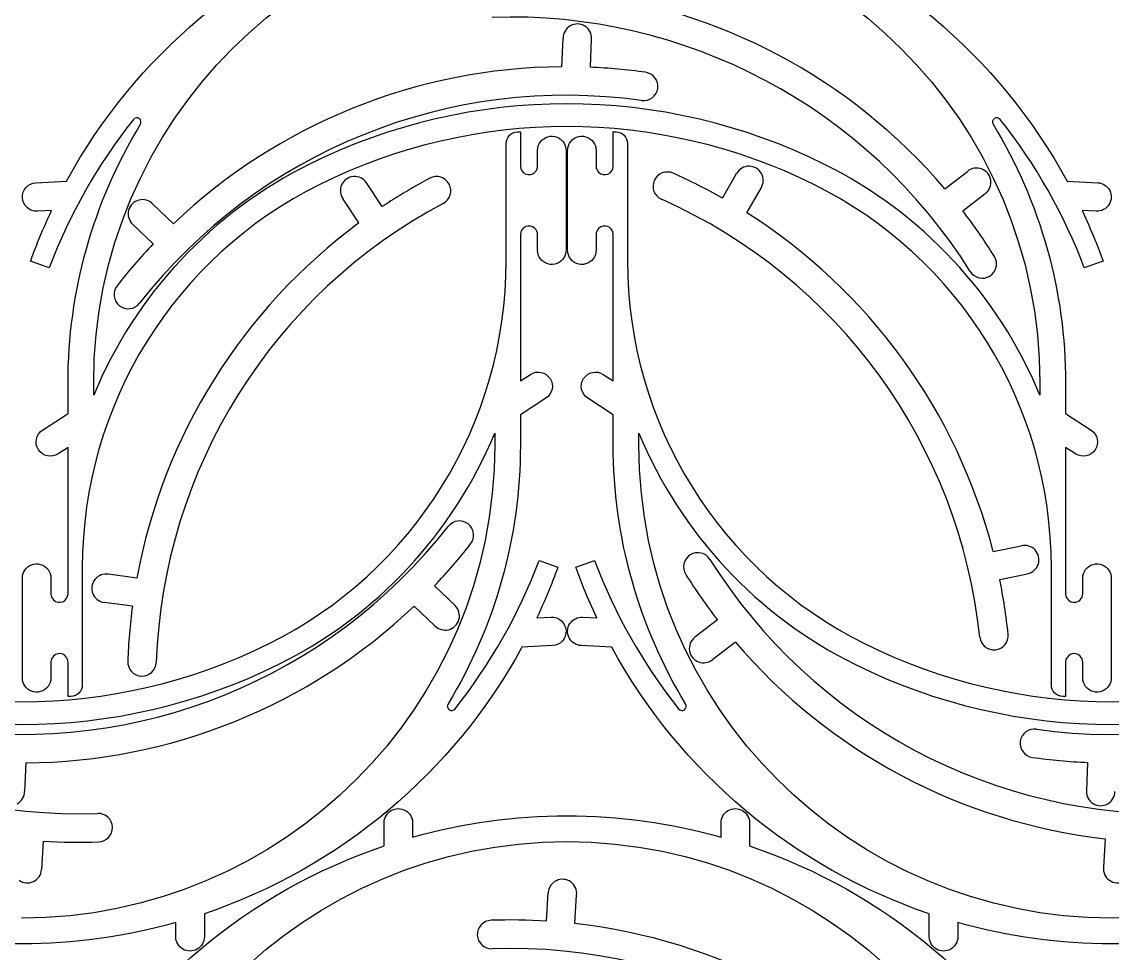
# Model space of a CAD drawing. Extents: x 3 to 3398, y -5 to 2267.
# Drawn here: x 1089 to 1632, y 1263 to 1727 of the extents above; entities that cross this region are included whole.
import ezdxf

# ---------------------------------------------------------------- set-up
doc = ezdxf.new("R2010")
doc.units = 0
doc.layers.add('Capa_1', color=7, linetype='CONTINUOUS')

msp = doc.modelspace()

# ---------------------------------------------------------------- linework, layer by layer
at = {"layer": 'Capa_1', "color": 7}
for points in [[(1357.899846, 1704.342453), (1358.500259, 1718.502954)], [(1372.075369, 1704.096301), (1372.675782, 1718.256802)], [(1335.855705, 1671.920986), (1337.273031, 1671.920986), (1337.273031, 1661.999698)], [(1383.439096, 1654.913084), (1383.439096, 1661.999698), (1383.439096, 1671.920986)], [(1390.52571, 1666.251666), (1390.52571, 1661.999698)], [(1330.186416, 1607.700217), (1330.186416, 1661.999698)], [(1437.799283, 1638.970576), (1444.794028, 1651.29753)], [(1548.316268, 1643.661701), (1559.549779, 1652.303952)], [(1096.323441, 1646.665509), (1111.576234, 1647.471626)], [(1268.577123, 1634.802133), (1260.739534, 1646.611133)], [(1449.951247, 1631.667444), (1456.94599, 1643.994401)], [(1256.9642, 1626.669111), (1249.12661, 1638.478111)], [(1557.239555, 1632.644397), (1568.473066, 1641.286648)], [(1104.148213, 1632.885985), (1097.071476, 1632.512038)], [(1164.72108, 1626.293165), (1154.452468, 1636.062295)], [(1623.631631, 1632.512407), (1616.55491, 1632.886381)], [(1154.695056, 1616.268954), (1144.426447, 1626.038085)], [(1337.273031, 1620.897364), (1337.273031, 1548.092013)], [(1103.000527, 1604.309581), (1093.666551, 1607.67235)], [(1378.49315, 1551.306501), (1378.493348, 1551.306898)], [(1378.493348, 1551.306898), (1383.439096, 1548.092013)], [(1595.627033, 1547.02743), (1595.627033, 1540.94703)], [(1608.382938, 1547.026665), (1608.382938, 1531.829336), (1608.384441, 1531.854848), (1621.053436, 1523.61955)], [(1349.943321, 1539.423666), (1337.274315, 1531.188369), (1337.272815, 1531.21388)], [(1383.439096, 1516.016183), (1383.439096, 1531.213512), (1383.437594, 1531.188), (1370.768598, 1539.423298)], [(1099.649661, 1523.619181), (1112.318668, 1531.854479), (1112.320167, 1531.828967)], [(1396.195002, 1516.015417), (1396.195002, 1522.095817)], [(1112.319952, 1442.145484), (1112.319952, 1514.950835), (1107.374218, 1511.73595)], [(1613.328686, 1511.73595), (1608.382938, 1514.950835)], [(1613.328885, 1511.736347), (1613.328686, 1511.73595)], [(1572.416311, 1463.108745), (1586.301438, 1465.951902)], [(1346.592455, 1458.733266), (1355.926431, 1455.370498)], [(1364.785483, 1455.370129), (1374.119461, 1458.732898)], [(1119.406566, 1455.34263), (1119.406566, 1401.04315)], [(1146.555515, 1449.978281), (1132.505883, 1451.845935)], [(1575.60684, 1449.294746), (1589.491967, 1452.137903)], [(1294.488857, 1446.069401), (1304.757466, 1436.30027)], [(1144.336375, 1435.975375), (1130.286745, 1437.843031)], [(1284.462834, 1436.04519), (1294.731445, 1426.27606)], [(1345.44477, 1430.156863), (1352.521507, 1430.530809)], [(1368.190403, 1430.530441), (1375.267124, 1430.156466)], [(1435.239436, 1429.137357), (1424.005925, 1420.495105)], [(1444.162723, 1418.120053), (1432.929212, 1409.477802)], [(1608.382938, 1408.129764), (1608.382938, 1401.04315), (1608.382938, 1391.121862), (1606.965616, 1391.121862)], [(1113.737278, 1391.121862), (1112.319952, 1391.121862), (1112.319952, 1401.04315)], [(1601.296324, 1396.791181), (1601.296324, 1401.04315)], [(1091.284067, 1357.995902), (1090.683654, 1343.835401)], [(1619.337597, 1358.242054), (1618.737184, 1344.081553)], [(1269.495544, 1316.693563), (1269.495544, 1328.166111)], [(1451.207789, 1328.166111), (1451.207789, 1316.693563)], [(1100.019407, 1319.068707), (1099.136353, 1304.92302)], [(1628.124864, 1320.305648), (1627.241812, 1306.159959)], [(1350.230532, 1279.303954), (1351.113586, 1293.449641)], [(1364.354127, 1278.067013), (1365.237178, 1292.212702)], [(1180.097439, 1282.940192), (1180.097439, 1271.467644)], [(1540.614246, 1271.467644), (1540.614246, 1282.940192)]]:
    msp.add_lwpolyline(points, dxfattribs=at)
for points in [[(1488.225455, 1655.946848)], [(1503.59658, 1407.096)]]:
    msp.add_lwpolyline(points, close=True, dxfattribs=at)
for points in [[(1111.576234, 1647.471626), (1145.696517, 1709.941353), (1202.070428, 1757.287874), (1269.495544, 1780.102655)], [(1125.07586, 1547.02743), (1125.100561, 1676.949081), (1230.429794, 1782.258291), (1360.351447, 1782.258291)], [(1360.351447, 1782.258291), (1490.273099, 1782.258291), (1595.602332, 1676.949081), (1595.627033, 1547.02743)], [(1451.207789, 1780.102655), (1518.632755, 1757.287913), (1575.006565, 1709.941537), (1609.126863, 1647.471994)], [(1548.316268, 1643.661701), (1501.63586, 1698.437164), (1435.868397, 1733.406344), (1364.354127, 1741.476106)], [(1560.94133, 1602.501834), (1509.958578, 1684.091289), (1419.321118, 1732.284082), (1323.171201, 1728.926454)], [(1362.101131, 1724.730013), (1359.858989, 1723.462347), (1358.48054, 1721.078569), (1358.500259, 1718.502954)], [(1369.293276, 1724.605124), (1367.096497, 1725.94987), (1364.343274, 1725.997678), (1362.101131, 1724.730013)], [(1372.675782, 1718.256802), (1372.784911, 1720.83018), (1371.490055, 1723.260379), (1369.293276, 1724.605124)], [(1357.899846, 1704.342453), (1285.933819, 1703.792175), (1216.871363, 1675.889132), (1164.72108, 1626.293165)], [(1399.517875, 1701.592115), (1390.416379, 1702.871243), (1381.258059, 1703.706959), (1372.075369, 1704.096301)], [(1397.545367, 1687.55676), (1302.273137, 1700.946396), (1207.09468, 1662.491804), (1147.862796, 1586.678453)], [(1405.547911, 1693.588379), (1406.092528, 1697.463593), (1403.392981, 1701.046732), (1399.517875, 1701.592115)], [(1488.225455, 1655.946848), (1407.661421, 1695.917799), (1313.041469, 1695.917799), (1232.477435, 1655.946848)], [(1397.545367, 1687.55676), (1401.420689, 1687.012909), (1405.003294, 1689.713164), (1405.547911, 1693.588379)], [(1483.186079, 1645.789689), (1405.796983, 1684.185429), (1314.905898, 1684.185429), (1237.516803, 1645.789689)], [(1144.836484, 1678.144079), (1127.155386, 1655.845132), (1113.042111, 1630.937215), (1103.000527, 1604.309581)], [(1112.320167, 1547.026297), (1112.320175, 1592.409859), (1124.772013, 1636.923523), (1148.319762, 1675.72006)], [(1147.716848, 1678.568399), (1146.795303, 1679.209704), (1145.533946, 1679.023887), (1144.836484, 1678.144079)], [(1148.319762, 1675.72006), (1148.902418, 1676.679762), (1148.638392, 1677.927095), (1147.716848, 1678.568399)], [(1572.986272, 1678.568792), (1572.064722, 1677.927495), (1571.800686, 1676.680164), (1572.383335, 1675.720457)], [(1572.383335, 1675.720457), (1595.931092, 1636.923913), (1608.382933, 1592.410238), (1608.382938, 1547.026665)], [(1575.866633, 1678.144448), (1575.169178, 1679.024262), (1573.907822, 1679.210089), (1572.986272, 1678.568792)], [(1617.702573, 1604.30995), (1607.660994, 1630.937583), (1593.547725, 1655.845499), (1575.866633, 1678.144448)], [(1330.186416, 1666.251666), (1330.186409, 1667.75526), (1330.783704, 1669.197273), (1331.846902, 1670.260478)], [(1331.846902, 1670.260478), (1332.910101, 1671.323682), (1334.352111, 1671.920985), (1335.855705, 1671.920986)], [(1350.985719, 1669.541595), (1354.062259, 1670.387063), (1357.324449, 1669.072328), (1358.954954, 1666.329817)], [(1361.757175, 1666.329817), (1363.38768, 1669.072326), (1366.64987, 1670.387059), (1369.726407, 1669.541592)], [(1383.439096, 1671.920986), (1383.439096, 1671.920986), (1384.856419, 1671.920986), (1384.856419, 1671.920986)], [(1384.856419, 1671.920986), (1386.360013, 1671.920986), (1387.802024, 1671.323683), (1388.865223, 1670.260479)], [(1388.865223, 1670.260479), (1389.928423, 1669.197274), (1390.525718, 1667.755261), (1390.52571, 1666.251666)], [(1330.186416, 1661.999698), (1330.186416, 1661.999698), (1330.186416, 1666.251666), (1330.186416, 1666.251666)], [(1345.776968, 1662.708359), (1345.776988, 1665.898956), (1347.90918, 1668.696128), (1350.985719, 1669.541595)], [(1358.954954, 1666.329817), (1359.606365, 1665.234143), (1359.950188, 1663.983051), (1359.950196, 1662.708359)], [(1360.761931, 1662.708359), (1360.761939, 1663.983051), (1361.105763, 1665.234143), (1361.757175, 1666.329817)], [(1369.726407, 1669.541592), (1372.802945, 1668.696125), (1374.935137, 1665.898955), (1374.935159, 1662.708359)], [(1337.273031, 1661.999698), (1337.273031, 1661.999698), (1337.273031, 1654.913083), (1337.273031, 1654.913083)], [(1345.776968, 1654.913083), (1345.776968, 1654.913083), (1345.776968, 1662.708359), (1345.776968, 1662.708359)], [(1359.950196, 1662.708359), (1359.950196, 1662.708359), (1359.950196, 1613.102088), (1359.950196, 1613.102088)], [(1360.761931, 1613.102088), (1360.761931, 1613.102088), (1360.761931, 1662.708359), (1360.761931, 1662.708359)], [(1374.935159, 1662.708359), (1374.935159, 1662.708359), (1374.935159, 1654.913083), (1374.935159, 1654.913083)], [(1390.52571, 1661.999698), (1390.52571, 1661.999698), (1390.52571, 1607.700217), (1390.52571, 1607.700217)], [(1232.477435, 1655.946848), (1183.944426, 1631.867727), (1145.786485, 1591.01026), (1125.07586, 1540.94703)], [(1337.273031, 1654.913083), (1337.273032, 1653.193324), (1338.30899, 1651.642904), (1339.897841, 1650.98478)], [(1344.531592, 1651.906488), (1345.328991, 1652.703886), (1345.776967, 1653.785391), (1345.776968, 1654.913083)], [(1374.935159, 1654.913083), (1374.935159, 1653.785391), (1375.383133, 1652.703887), (1376.180532, 1651.906488)], [(1380.814286, 1650.984777), (1382.403137, 1651.642901), (1383.439096, 1653.193323), (1383.439096, 1654.913084)], [(1451.02667, 1654.888849), (1448.451064, 1654.912543), (1446.065142, 1653.537748), (1444.794028, 1651.29753)], [(1457.192187, 1651.183475), (1455.962502, 1653.446699), (1453.602276, 1654.865155), (1451.02667, 1654.888849)], [(1595.627033, 1540.94703), (1574.916407, 1591.010261), (1536.758465, 1631.867728), (1488.225455, 1655.946848)], [(1566.634579, 1653.5482), (1564.222269, 1654.450941), (1561.510139, 1653.974631), (1559.549779, 1652.303952)], [(1254.271579, 1649.758846), (1251.703925, 1649.555534), (1249.44842, 1647.975908), (1248.379604, 1645.632447)], [(1260.739534, 1646.611133), (1259.315228, 1648.757184), (1256.839232, 1649.962159), (1254.271579, 1649.758846)], [(1292.2505, 1648.906504), (1284.135384, 1644.591616), (1276.234925, 1639.884598), (1268.577123, 1634.802133)], [(1301.83338, 1645.975712), (1299.996191, 1649.430944), (1295.706096, 1650.743011), (1292.2505, 1648.906504)], [(1339.897841, 1650.98478), (1341.486691, 1650.326657), (1343.315537, 1650.690436), (1344.531592, 1651.906488)], [(1376.180532, 1651.906488), (1377.396587, 1650.690434), (1379.225434, 1650.326654), (1380.814286, 1650.984777)], [(1413.199697, 1651.389225), (1409.624411, 1652.980208), (1405.436292, 1651.372075), (1403.844602, 1647.797104)], [(1437.799283, 1638.970576), (1429.805599, 1643.506481), (1421.596039, 1647.650927), (1413.199697, 1651.389225)], [(1456.94599, 1643.994401), (1458.327626, 1646.168197), (1458.421873, 1648.920251), (1457.192187, 1651.183475)], [(1571.16193, 1647.958421), (1570.780002, 1650.505637), (1569.046888, 1652.645459), (1566.634579, 1653.5482)], [(1089.625909, 1639.21503), (1089.419452, 1643.121379), (1092.417245, 1646.456188), (1096.323441, 1646.665509)], [(1237.516803, 1645.789689), (1165.168494, 1609.894876), (1119.406557, 1536.10596), (1119.406566, 1455.34263)], [(1248.379604, 1645.632447), (1247.310788, 1643.288985), (1247.596749, 1640.550236), (1249.12661, 1638.478111)], [(1298.904483, 1636.392252), (1302.359352, 1638.230125), (1303.67057, 1642.52048), (1301.83338, 1645.975712)], [(1403.844602, 1647.797104), (1402.252912, 1644.222133), (1403.860217, 1640.033695), (1407.434873, 1638.441299)], [(1601.296324, 1455.34263), (1601.296332, 1536.105962), (1555.534391, 1609.894878), (1483.186079, 1645.789689)], [(1568.473066, 1641.286648), (1570.514534, 1642.857186), (1571.543857, 1645.411205), (1571.16193, 1647.958421)], [(1609.126863, 1647.471994), (1609.126863, 1647.471994), (1624.379666, 1646.665906), (1624.379666, 1646.665906)], [(1624.379666, 1646.665906), (1626.907945, 1646.532282), (1629.172884, 1645.059988), (1630.321302, 1642.803623)], [(1097.071476, 1632.512038), (1093.164977, 1632.308445), (1089.832366, 1635.308682), (1089.625909, 1639.21503)], [(1147.536501, 1638.040374), (1145.043016, 1637.394738), (1143.095704, 1635.447777), (1142.449618, 1632.95441)], [(1154.452468, 1636.062295), (1152.677491, 1637.928779), (1150.029985, 1638.686009), (1147.536501, 1638.040374)], [(1565.720344, 1420.580038), (1555.663813, 1516.261522), (1495.325733, 1599.309765), (1407.434873, 1638.441299)], [(1630.321302, 1642.803623), (1631.46972, 1640.547257), (1631.327146, 1637.849615), (1629.947285, 1635.726873)], [(1097.192713, 1616.947509), (1099.347663, 1622.330219), (1101.667254, 1627.645544), (1104.148213, 1632.885985)], [(1142.449618, 1632.95441), (1141.803533, 1630.461042), (1142.560284, 1627.8134), (1144.426447, 1626.038085)], [(1298.904483, 1636.392252), (1213.957399, 1591.225084), (1159.559452, 1504.170171), (1156.201821, 1408.020255)], [(1572.96094, 1610.012558), (1568.09048, 1617.806915), (1562.84382, 1625.359784), (1557.239555, 1632.644397)], [(1616.55491, 1632.886381), (1618.833519, 1628.073319), (1620.976048, 1623.197002), (1622.979946, 1618.263238)], [(1629.947285, 1635.726873), (1628.567424, 1633.604131), (1626.15991, 1632.378783), (1623.631631, 1632.512407)], [(1572.416311, 1463.108745), (1554.472221, 1532.803949), (1510.690297, 1593.064598), (1449.951247, 1631.667444)], [(1256.9642, 1626.669111), (1199.065906, 1583.923357), (1159.594203, 1520.755428), (1146.555515, 1449.978281)], [(1339.89788, 1624.825598), (1338.309037, 1624.167496), (1337.273066, 1622.617108), (1337.273031, 1620.897364)], [(1344.531592, 1623.903874), (1343.315548, 1625.119915), (1341.486723, 1625.4837), (1339.89788, 1624.825598)], [(1345.776968, 1620.897364), (1345.776944, 1622.025027), (1345.328971, 1623.106497), (1344.531592, 1623.903874)], [(1376.180532, 1623.903874), (1375.383154, 1623.106496), (1374.935182, 1622.025026), (1374.935159, 1620.897364)], [(1380.814246, 1624.825601), (1379.225402, 1625.483703), (1377.396576, 1625.119917), (1376.180532, 1623.903874)], [(1383.439096, 1620.897364), (1383.439062, 1622.617109), (1382.40309, 1624.167499), (1380.814246, 1624.825601)], [(1093.666551, 1607.67235), (1094.787731, 1610.784407), (1095.963298, 1613.8766), (1097.192713, 1616.947509)], [(1154.695056, 1616.268954), (1148.360039, 1609.610051), (1142.352629, 1602.646982), (1136.694115, 1595.404424)], [(1345.776968, 1613.102088), (1345.776968, 1613.102088), (1345.776968, 1620.897364), (1345.776968, 1620.897364)], [(1374.935159, 1620.897364), (1374.935159, 1620.897364), (1374.935159, 1613.102088), (1374.935159, 1613.102088)], [(1383.439096, 1548.092013), (1383.439096, 1548.092013), (1383.439096, 1620.897364), (1383.439096, 1620.897364)], [(1622.979946, 1618.263238), (1624.402637, 1614.76047), (1625.755109, 1611.229591), (1627.036551, 1607.672718)], [(1350.985692, 1606.268803), (1347.909146, 1607.114285), (1345.776962, 1609.911481), (1345.776968, 1613.102088)], [(1359.950196, 1613.102088), (1359.950198, 1611.827377), (1359.606375, 1610.576264), (1358.954954, 1609.480573)], [(1361.757175, 1609.480573), (1361.105753, 1610.576264), (1360.761929, 1611.827377), (1360.761931, 1613.102088)], [(1374.935159, 1613.102088), (1374.935163, 1609.911482), (1372.802979, 1607.114289), (1369.726435, 1606.268806)], [(1212.076179, 1417.253159), (1284.424488, 1453.147972), (1330.186426, 1526.936888), (1330.186416, 1607.700217)], [(1358.954954, 1609.480573), (1357.324444, 1606.738054), (1354.062238, 1605.42332), (1350.985692, 1606.268803)], [(1369.726435, 1606.268806), (1366.64989, 1605.423324), (1363.387686, 1606.738056), (1361.757175, 1609.480573)], [(1390.52571, 1607.700217), (1390.525703, 1526.936886), (1436.287644, 1453.147969), (1508.635956, 1417.253159)], [(1570.705754, 1600.24858), (1574.024414, 1602.322319), (1575.034023, 1606.693489), (1572.96094, 1610.012558)], [(1627.036551, 1607.672718), (1627.036551, 1607.672718), (1617.702573, 1604.30995), (1617.702573, 1604.30995)], [(1560.94133, 1602.501834), (1563.015725, 1599.183585), (1567.387095, 1598.17484), (1570.705754, 1600.24858)], [(1136.694115, 1595.404424), (1134.285452, 1592.320233), (1134.832618, 1587.867476), (1137.916333, 1585.458202)], [(1137.916333, 1585.458202), (1141.000048, 1583.048929), (1145.452913, 1583.595215), (1147.862796, 1586.678453)], [(1337.273031, 1548.092013), (1337.273031, 1548.092013), (1342.218764, 1551.306898), (1342.218764, 1551.306898)], [(1342.218764, 1551.306898), (1345.499951, 1553.432953), (1349.88308, 1552.499961), (1352.013947, 1549.221898)], [(1368.703739, 1549.217771), (1370.833145, 1552.493582), (1375.212158, 1553.427915), (1378.49315, 1551.306501)], [(1112.320167, 1531.828967), (1112.320167, 1531.828967), (1112.320167, 1547.026296), (1112.320167, 1547.026297)], [(1125.07586, 1540.94703), (1125.07586, 1540.94703), (1125.07586, 1547.02743), (1125.07586, 1547.02743)], [(1352.013947, 1549.221898), (1354.144814, 1545.943834), (1353.218255, 1541.559341), (1349.943321, 1539.423666)], [(1370.768598, 1539.423298), (1367.497988, 1541.560683), (1366.574332, 1545.94196), (1368.703739, 1549.217771)], [(1337.272815, 1531.21388), (1337.272815, 1531.21388), (1337.272815, 1516.016551), (1337.272815, 1516.016551)], [(1097.579035, 1513.82095), (1095.448168, 1517.099013), (1096.374728, 1521.483507), (1099.649661, 1523.619181)], [(1217.115547, 1407.096), (1265.648556, 1431.17512), (1303.806498, 1472.032587), (1324.517122, 1522.095817)], [(1324.517122, 1522.095817), (1324.517122, 1522.095817), (1324.517122, 1516.015417), (1324.517122, 1516.015417)], [(1396.195002, 1522.095817), (1416.905627, 1472.032587), (1455.06357, 1431.17512), (1503.59658, 1407.096)], [(1621.053436, 1523.61955), (1624.324046, 1521.482164), (1625.247702, 1517.100887), (1623.118296, 1513.825076)], [(1324.517122, 1516.015417), (1324.492422, 1386.093767), (1219.163189, 1280.784557), (1089.241536, 1280.784557)], [(1107.374218, 1511.73595), (1104.093032, 1509.609895), (1099.709902, 1510.542887), (1097.579035, 1513.82095)], [(1337.272815, 1516.016551), (1337.272807, 1470.632988), (1324.82097, 1426.119324), (1301.27322, 1387.322787)], [(1419.438699, 1387.322391), (1395.890942, 1426.118935), (1383.439101, 1470.63261), (1383.439096, 1516.016183)], [(1631.470588, 1280.784557), (1501.548935, 1280.784557), (1396.219702, 1386.093767), (1396.195002, 1516.015417)], [(1608.382938, 1514.950835), (1608.382938, 1514.950835), (1608.382938, 1442.145484), (1608.382938, 1442.145484)], [(1623.118296, 1513.825076), (1620.988889, 1510.549266), (1616.609877, 1509.614932), (1613.328885, 1511.736347)], [(1866.746174, 1516.015417), (1866.721474, 1386.093767), (1761.392241, 1280.784557), (1631.470588, 1280.784557)], [(1051.638547, 1374.781596), (1146.910776, 1361.391959), (1242.089234, 1399.846552), (1301.321117, 1475.659902)], [(1311.26758, 1476.880153), (1308.183866, 1479.289426), (1303.731001, 1478.743141), (1301.321117, 1475.659902)], [(1312.489798, 1466.933931), (1314.898462, 1470.018123), (1314.351295, 1474.470879), (1311.26758, 1476.880153)], [(1593.867599, 1374.781596), (1689.139828, 1361.391959), (1784.318286, 1399.846552), (1843.550169, 1475.659902)], [(1294.488857, 1446.069401), (1300.823874, 1452.728304), (1306.831284, 1459.691373), (1312.489798, 1466.933931)], [(1593.214656, 1463.964453), (1591.442222, 1465.833318), (1588.795775, 1466.594133), (1586.301438, 1465.951902)], [(889.308609, 1459.27992), (940.291361, 1377.690465), (1030.928821, 1329.497672), (1127.078738, 1332.8553)], [(1304.756498, 1384.898769), (1322.437597, 1407.197716), (1336.550871, 1432.105632), (1346.592455, 1458.733266)], [(1374.119461, 1458.732898), (1384.161041, 1432.105265), (1398.274309, 1407.197349), (1415.955402, 1384.8984)], [(1421.773236, 1461.533174), (1418.454577, 1459.459435), (1417.444968, 1455.088265), (1419.518051, 1451.769196)], [(1431.537661, 1459.27992), (1429.463265, 1462.598169), (1425.091896, 1463.606914), (1421.773236, 1461.533174)], [(1431.537661, 1459.27992), (1482.520413, 1377.690465), (1573.157873, 1329.497672), (1669.30779, 1332.8553)], [(1594.833414, 1456.955732), (1595.606766, 1459.412581), (1594.98709, 1462.095587), (1593.214656, 1463.964453)], [(1089.642786, 1449.940759), (1089.642784, 1451.215471), (1089.986607, 1452.466583), (1090.638029, 1453.562274)], [(1090.638029, 1453.562274), (1092.268539, 1456.304794), (1095.530744, 1457.619527), (1098.60729, 1456.774045)], [(1098.60729, 1456.774045), (1101.683836, 1455.928562), (1103.81602, 1453.131367), (1103.816015, 1449.940759)], [(1355.926431, 1455.370498), (1354.805252, 1452.258441), (1353.629684, 1449.166247), (1352.400269, 1446.095339)], [(1368.842088, 1444.779609), (1367.419397, 1448.282377), (1366.066925, 1451.813257), (1364.785483, 1455.370129)], [(1589.491967, 1452.137903), (1592.015305, 1452.654572), (1594.060062, 1454.498883), (1594.833414, 1456.955732)], [(1601.296324, 1401.04315), (1601.296324, 1401.04315), (1601.296324, 1455.34263), (1601.296324, 1455.34263)], [(1616.886875, 1449.940759), (1616.886872, 1453.131366), (1619.019055, 1455.928559), (1622.0956, 1456.774041)], [(1622.0956, 1456.774041), (1625.172144, 1457.619524), (1628.434349, 1456.304792), (1630.06486, 1453.562274)], [(1630.06486, 1453.562274), (1630.716282, 1452.466583), (1631.060105, 1451.215471), (1631.060104, 1449.940759)], [(1089.642786, 1400.334489), (1089.642786, 1400.334489), (1089.642786, 1449.940759), (1089.642786, 1449.940759)], [(1103.816015, 1449.940759), (1103.816015, 1449.940759), (1103.816015, 1442.145484), (1103.816015, 1442.145484)], [(1125.748063, 1449.38113), (1124.110287, 1447.393167), (1123.679273, 1444.67344), (1124.622143, 1442.276504)], [(1132.505883, 1451.845935), (1129.972804, 1452.312646), (1127.385839, 1451.369093), (1125.748063, 1449.38113)], [(1419.518051, 1451.769196), (1424.388511, 1443.974839), (1429.63517, 1436.42197), (1435.239436, 1429.137357)], [(1579.815982, 1422.061582), (1578.855263, 1431.202173), (1577.450556, 1440.290631), (1575.60684, 1449.294746)], [(1616.886875, 1442.145484), (1616.886875, 1442.145484), (1616.886875, 1449.940759), (1616.886875, 1449.940759)], [(1631.060104, 1449.940759), (1631.060104, 1449.940759), (1631.060104, 1400.334489), (1631.060104, 1400.334489)], [(1352.400269, 1446.095339), (1350.24532, 1440.712629), (1347.925729, 1435.397303), (1345.44477, 1430.156863)], [(1375.267124, 1430.156466), (1372.988515, 1434.969529), (1370.845986, 1439.845845), (1368.842088, 1444.779609)], [(1103.816015, 1442.145484), (1103.816038, 1441.017821), (1104.264012, 1439.936351), (1105.061391, 1439.138974)], [(1105.061391, 1439.138974), (1106.277435, 1437.922932), (1108.10626, 1437.559148), (1109.695103, 1438.217249)], [(1109.695103, 1438.217249), (1111.283945, 1438.875351), (1112.319916, 1440.42574), (1112.319952, 1442.145484)], [(1124.622143, 1442.276504), (1125.565013, 1439.879568), (1127.733483, 1438.182387), (1130.286745, 1437.843031)], [(1608.382938, 1442.145484), (1608.382973, 1440.425739), (1609.418944, 1438.875348), (1611.007788, 1438.217246)], [(1611.007788, 1438.217246), (1612.596632, 1437.559144), (1614.425459, 1437.92293), (1615.641502, 1439.138974)], [(1615.641502, 1439.138974), (1616.43888, 1439.936351), (1616.886853, 1441.017821), (1616.886875, 1442.145484)], [(1091.284067, 1357.995902), (1163.250095, 1358.54618), (1232.312551, 1386.449224), (1284.462834, 1436.04519)], [(1144.336375, 1435.975375), (1143.125244, 1426.86458), (1142.357936, 1417.700271), (1142.037171, 1408.514928)], [(1306.734295, 1429.383945), (1307.380381, 1431.877313), (1306.62363, 1434.524956), (1304.757466, 1436.30027)], [(1294.731445, 1426.27606), (1296.506423, 1424.409576), (1299.153929, 1423.652346), (1301.647413, 1424.297982)], [(1301.647413, 1424.297982), (1304.140897, 1424.943617), (1306.08821, 1426.890578), (1306.734295, 1429.383945)], [(1352.521507, 1430.530809), (1356.428005, 1430.734403), (1359.760617, 1427.734166), (1359.967074, 1423.827817)], [(1361.500732, 1420.239225), (1360.352314, 1422.495591), (1360.494889, 1425.193232), (1361.87475, 1427.315975)], [(1361.87475, 1427.315975), (1363.254611, 1429.438717), (1365.662124, 1430.664064), (1368.190403, 1430.530441)], [(1359.967074, 1423.827817), (1360.173531, 1419.921469), (1357.175738, 1416.586659), (1353.269542, 1416.377339)], [(1573.508789, 1414.274385), (1577.400647, 1414.683445), (1580.224273, 1418.169643), (1579.815982, 1422.061582)], [(966.406904, 1417.253159), (1043.795999, 1378.857419), (1134.687084, 1378.857419), (1212.076179, 1417.253159)], [(1338.016748, 1415.571222), (1303.896466, 1353.101495), (1247.522555, 1305.754974), (1180.097439, 1282.940192)], [(1353.269542, 1416.377339), (1353.269542, 1416.377339), (1338.016748, 1415.571222), (1338.016748, 1415.571222)], [(1367.442369, 1416.376942), (1364.914089, 1416.510565), (1362.64915, 1417.982859), (1361.500732, 1420.239225)], [(1382.695172, 1415.570854), (1382.695172, 1415.570854), (1367.442369, 1416.376942), (1367.442369, 1416.376942)], [(1540.614246, 1282.940192), (1473.18928, 1305.754935), (1416.815469, 1353.101311), (1382.695172, 1415.570854)], [(1424.005925, 1420.495105), (1421.964456, 1418.924568), (1420.935133, 1416.370549), (1421.317061, 1413.823333)], [(1444.162723, 1418.120053), (1490.843131, 1363.34459), (1556.610593, 1328.37541), (1628.124864, 1320.305648)], [(1508.635956, 1417.253159), (1586.025051, 1378.857419), (1676.916136, 1378.857419), (1754.305231, 1417.253159)], [(1565.720344, 1420.580038), (1566.130173, 1416.688261), (1569.61693, 1413.865325), (1573.508789, 1414.274385)], [(1105.061391, 1411.136359), (1104.263991, 1410.338961), (1103.816016, 1409.257457), (1103.816015, 1408.129764)], [(1109.695142, 1412.058067), (1108.106292, 1412.716191), (1106.277446, 1412.352412), (1105.061391, 1411.136359)], [(1112.319952, 1408.129764), (1112.319951, 1409.849523), (1111.283992, 1411.399944), (1109.695142, 1412.058067)], [(1421.317061, 1413.823333), (1421.698988, 1411.276116), (1423.432102, 1409.136295), (1425.844412, 1408.233554)], [(1611.007749, 1412.05807), (1609.418897, 1411.399946), (1608.382938, 1409.849525), (1608.382938, 1408.129764)], [(1615.641502, 1411.136359), (1614.425448, 1412.352414), (1612.596601, 1412.716194), (1611.007749, 1412.05807)], [(1616.886875, 1408.129764), (1616.886875, 1409.257456), (1616.438901, 1410.338961), (1615.641502, 1411.136359)], [(961.367528, 1407.096), (1041.931561, 1367.125048), (1136.551513, 1367.125048), (1217.115547, 1407.096)], [(1103.816015, 1408.129764), (1103.816015, 1408.129764), (1103.816015, 1400.334489), (1103.816015, 1400.334489)], [(1112.319952, 1401.04315), (1112.319952, 1401.04315), (1112.319952, 1408.129764), (1112.319952, 1408.129764)], [(1142.037171, 1408.514928), (1141.901364, 1404.603988), (1144.961295, 1401.323248), (1148.872209, 1401.186667)], [(1148.872209, 1401.186667), (1152.783122, 1401.050086), (1156.064466, 1404.109369), (1156.201821, 1408.020255)], [(1425.844412, 1408.233554), (1428.256722, 1407.330813), (1430.968852, 1407.807123), (1432.929212, 1409.477802)], [(1503.59658, 1407.096), (1584.160613, 1367.125048), (1678.780565, 1367.125048), (1759.344599, 1407.096)], [(1616.886875, 1400.334489), (1616.886875, 1400.334489), (1616.886875, 1408.129764), (1616.886875, 1408.129764)], [(1090.638029, 1396.71303), (1089.986617, 1397.808705), (1089.642794, 1399.059796), (1089.642786, 1400.334489)], [(1103.816015, 1400.334489), (1103.815995, 1397.143892), (1101.683802, 1394.34672), (1098.607263, 1393.501252)], [(1119.406566, 1401.04315), (1119.406566, 1401.04315), (1119.406566, 1396.791181), (1119.406566, 1396.791181)], [(1622.095627, 1393.501256), (1619.019089, 1394.346723), (1616.886897, 1397.143893), (1616.886875, 1400.334489)], [(1631.060104, 1400.334489), (1631.060095, 1399.059796), (1630.716272, 1397.808705), (1630.06486, 1396.71303)], [(1098.607263, 1393.501252), (1095.530724, 1392.655785), (1092.268533, 1393.97052), (1090.638029, 1396.71303)], [(1119.406566, 1396.791181), (1119.406574, 1395.287587), (1118.809279, 1393.845574), (1117.74608, 1392.78237)], [(1602.956811, 1392.782369), (1601.893612, 1393.845573), (1601.296317, 1395.287587), (1601.296324, 1396.791181)], [(1630.06486, 1396.71303), (1628.434354, 1393.970522), (1625.172165, 1392.655789), (1622.095627, 1393.501256)], [(1117.74608, 1392.78237), (1116.682882, 1391.719165), (1115.240872, 1391.121862), (1113.737278, 1391.121862)], [(1606.965616, 1391.121862), (1605.462021, 1391.121862), (1604.02001, 1391.719164), (1602.956811, 1392.782369)], [(1301.27322, 1387.322787), (1300.690564, 1386.363086), (1300.95459, 1385.115753), (1301.876135, 1384.474448)], [(1301.876135, 1384.474448), (1302.797679, 1383.833144), (1304.059036, 1384.01896), (1304.756498, 1384.898769)], [(1415.955402, 1384.8984), (1416.652856, 1384.018586), (1417.914212, 1383.832758), (1418.835762, 1384.474056)], [(1418.835762, 1384.474056), (1419.757312, 1385.115353), (1420.021348, 1386.362684), (1419.438699, 1387.322391)], [(1593.867599, 1374.781596), (1589.992276, 1375.325446), (1586.409671, 1372.625191), (1585.865055, 1368.749977)], [(1585.865055, 1368.749977), (1585.320438, 1364.874762), (1588.019984, 1361.291623), (1591.895091, 1360.74624)], [(1591.895091, 1360.74624), (1600.996586, 1359.467112), (1610.154907, 1358.631397), (1619.337597, 1358.242054)], [(1087.082782, 1337.608342), (1089.324925, 1338.876008), (1090.703373, 1341.259786), (1090.683654, 1343.835401)], [(1618.737184, 1344.081553), (1618.628054, 1341.508176), (1619.92291, 1339.077977), (1622.11969, 1337.733231)], [(1629.311834, 1337.608342), (1631.553977, 1338.876008), (1632.932425, 1341.259786), (1632.912706, 1343.835401)], [(1269.495544, 1328.166111), (1269.495544, 1330.697914), (1270.846245, 1333.037398), (1273.038852, 1334.3033)], [(1273.038852, 1334.3033), (1275.231458, 1335.569202), (1277.932861, 1335.569202), (1280.125467, 1334.3033)], [(1280.125467, 1334.3033), (1282.318074, 1333.037398), (1283.668775, 1330.697914), (1283.668775, 1328.166111)], [(1283.668775, 1321.079496), (1333.81954, 1335.17173), (1386.883796, 1335.17173), (1437.03456, 1321.079496)], [(1437.03456, 1328.166111), (1437.03456, 1330.697914), (1438.385261, 1333.037397), (1440.577867, 1334.303298)], [(1440.577867, 1334.303298), (1442.770474, 1335.5692), (1445.471876, 1335.5692), (1447.664482, 1334.303298)], [(1447.664482, 1334.303298), (1449.857088, 1333.037397), (1451.207789, 1330.697914), (1451.207789, 1328.166111)], [(1622.11969, 1337.733231), (1624.316469, 1336.388485), (1627.069691, 1336.340677), (1629.311834, 1337.608342)], [(1134.406967, 1326.020229), (1134.270404, 1329.931143), (1130.989678, 1332.991089), (1127.078738, 1332.8553)], [(1127.573346, 1318.690648), (1131.484232, 1318.827984), (1134.54353, 1322.109315), (1134.406967, 1326.020229)], [(1283.668775, 1328.166111), (1283.668775, 1328.166111), (1283.668775, 1321.079496), (1283.668775, 1321.079496)], [(1437.03456, 1321.079496), (1437.03456, 1321.079496), (1437.03456, 1328.166111), (1437.03456, 1328.166111)], [(1100.019407, 1319.068707), (1109.192493, 1318.496063), (1118.388002, 1318.369894), (1127.573346, 1318.690648)], [(1125.07586, 1083.618337), (1125.100561, 1213.539988), (1230.429794, 1318.849198), (1360.351447, 1318.849198)], [(1360.351447, 1318.849198), (1490.273099, 1318.849198), (1595.602332, 1213.539988), (1595.627033, 1083.618337)], [(1111.576234, 1184.062533), (1145.696517, 1246.53226), (1202.070428, 1293.878781), (1269.495544, 1316.693563)], [(1451.207789, 1316.693563), (1518.632755, 1293.87882), (1575.006565, 1246.532444), (1609.126863, 1184.062901)], [(1095.108822, 1298.962953), (1097.434148, 1300.070729), (1098.97593, 1302.352305), (1099.136353, 1304.92302)], [(1627.241812, 1306.159959), (1626.952936, 1303.600495), (1628.074648, 1301.08565), (1630.172015, 1299.590537)], [(1087.942963, 1299.590537), (1090.040329, 1298.095423), (1092.783496, 1297.855178), (1095.108822, 1298.962953)], [(1355.141117, 1299.409708), (1352.815791, 1298.301932), (1351.274009, 1296.020355), (1351.113586, 1293.449641)], [(1362.306976, 1298.782124), (1360.20961, 1300.277238), (1357.466443, 1300.517483), (1355.141117, 1299.409708)], [(1365.237178, 1292.212702), (1365.526055, 1294.772166), (1364.404342, 1297.287011), (1362.306976, 1298.782124)], [(1630.172015, 1299.590537), (1632.269381, 1298.095423), (1635.012548, 1297.855178), (1637.337874, 1298.962953)], [(1322.676593, 1279.682013), (1318.765706, 1279.544677), (1315.706408, 1276.263346), (1315.842971, 1272.352432)], [(1350.230532, 1279.303954), (1341.057446, 1279.876598), (1331.861937, 1280.002767), (1322.676593, 1279.682013)], [(1165.924208, 1278.554258), (1115.773443, 1264.462024), (1062.709187, 1264.462024), (1012.558422, 1278.554258)], [(1165.924208, 1271.467644), (1165.924208, 1271.467644), (1165.924208, 1278.554258), (1165.924208, 1278.554258)], [(1548.316268, 1180.252608), (1501.63586, 1235.028071), (1435.868397, 1269.997251), (1364.354127, 1278.067013)], [(1708.15326, 1278.554258), (1658.002495, 1264.462024), (1604.938239, 1264.462024), (1554.787474, 1278.554258)], [(1554.787474, 1278.554258), (1554.787474, 1278.554258), (1554.787474, 1271.467644), (1554.787474, 1271.467644)], [(1169.467515, 1265.330455), (1167.274909, 1266.596357), (1165.924208, 1268.93584), (1165.924208, 1271.467644)], [(1180.097439, 1271.467644), (1180.097439, 1268.93584), (1178.746737, 1266.596357), (1176.554131, 1265.330455)], [(1315.842971, 1272.352432), (1315.979534, 1268.441518), (1319.26026, 1265.381572), (1323.171201, 1265.517361)], [(1560.94133, 1139.092741), (1509.958578, 1220.682196), (1419.321118, 1268.874989), (1323.171201, 1265.517361)], [(1544.157553, 1265.330456), (1541.964947, 1266.596358), (1540.614246, 1268.935841), (1540.614246, 1271.467644)], [(1554.787474, 1271.467644), (1554.787474, 1268.935841), (1553.436773, 1266.596358), (1551.244167, 1265.330456)], [(1176.554131, 1265.330455), (1174.361524, 1264.064553), (1171.660122, 1264.064553), (1169.467515, 1265.330455)], [(1551.244167, 1265.330456), (1549.051561, 1264.064555), (1546.350159, 1264.064555), (1544.157553, 1265.330456)]]:
    msp.add_open_spline(points, degree=3, dxfattribs=at)

doc.saveas('drawing.dxf')
